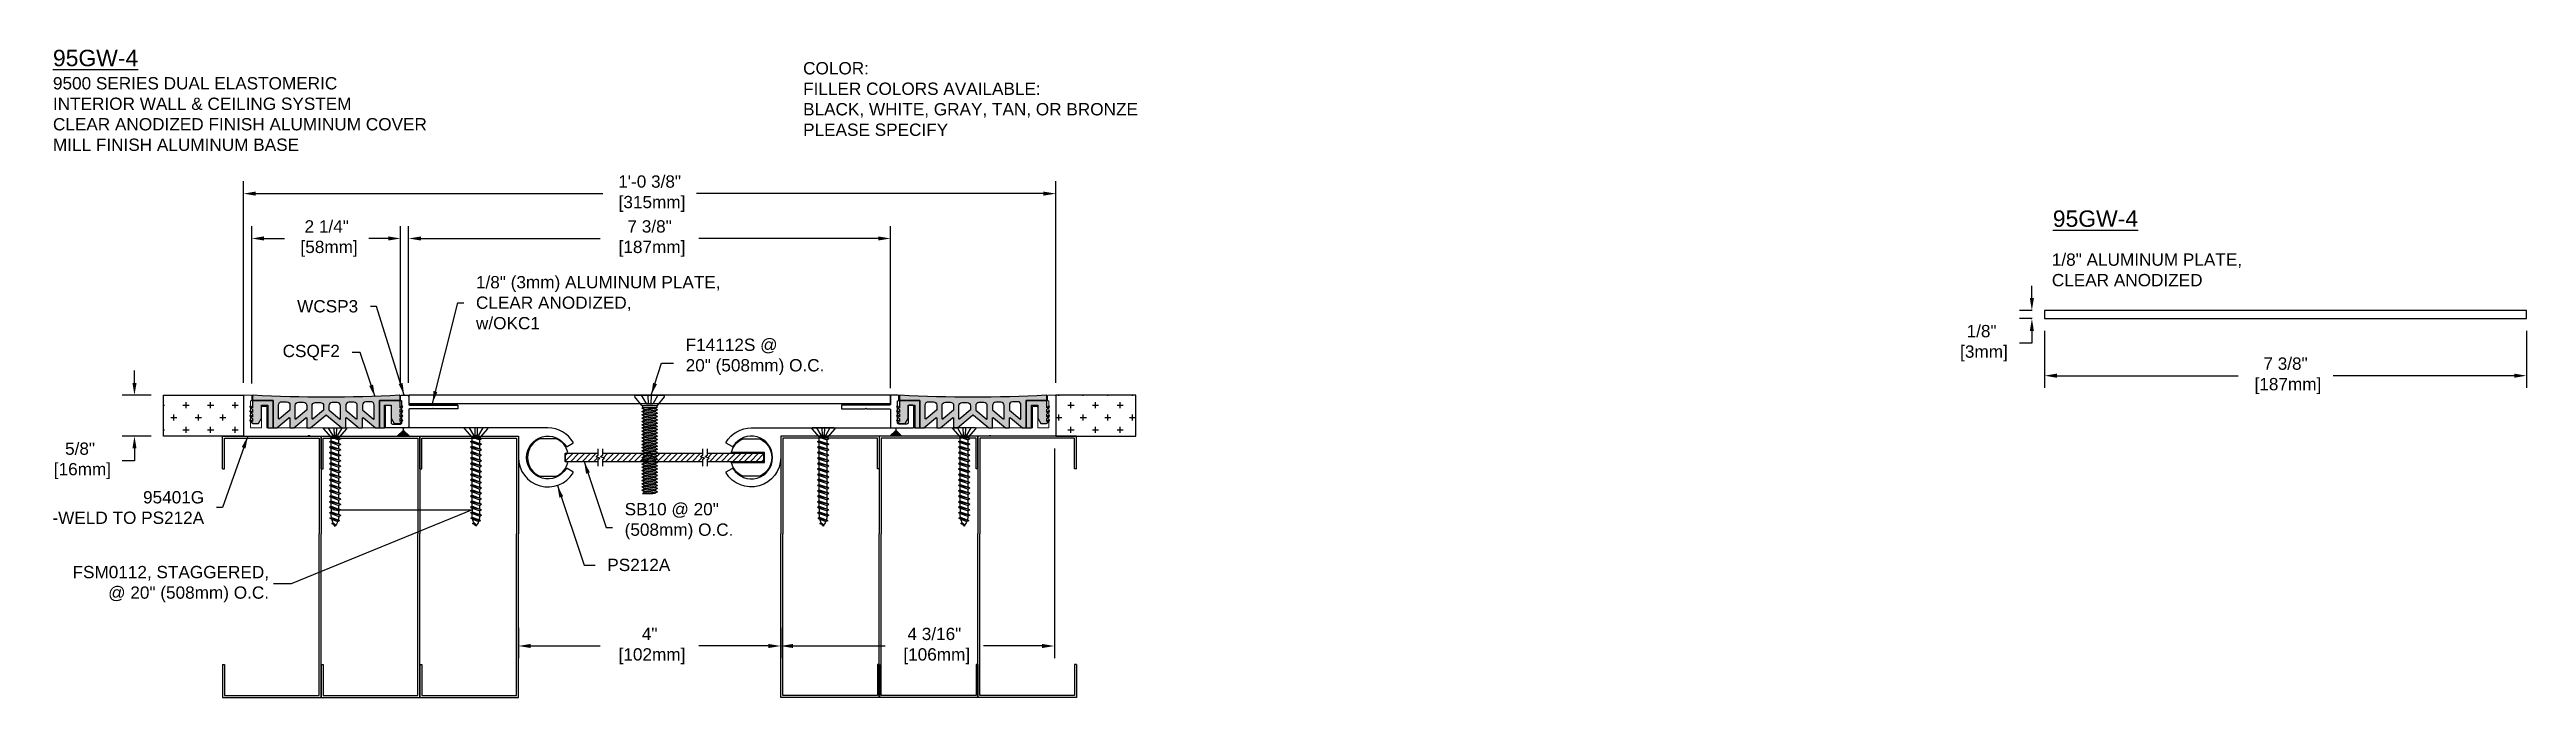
# Model space of a CAD drawing. Header units: inches. Extents: x -0.2 to 37.6, y -2.6 to 7.3.
import ezdxf
from ezdxf import colors
from ezdxf.entities.mleader import LeaderData, LeaderLine
from ezdxf.math import Vec2, Vec3

# ---------------------------------------------------------------- set-up
doc = ezdxf.new("R2010")
doc.units = ezdxf.units.IN
doc.header["$MEASUREMENT"] = 0
for name, color, linetype in [('anchors', 4, 'Continuous'), ('conditions', 1, 'Continuous'), ('dimensions', 3, 'Continuous'), ('FILLER', 2, 'Continuous'), ('Fillers', 2, 'Continuous'), ('METALS', 7, 'Continuous'), ('text', 2, 'Continuous')]:
    doc.layers.add(name, color=color, linetype=linetype)
doc.styles.add('ARIAL', font='arial.ttf')
doc.dimstyles.new('Arial', dxfattribs={"dimtxt": 0.1875, "dimasz": 0.1875, "dimexe": 0.1875, "dimexo": 0.1875, "dimgap": 0.1875, "dimtad": 0, "dimtih": 1, "dimtoh": 1, "dimdec": 4, "dimzin": 0, "dimdsep": 46, "dimlunit": 4, "dimtxsty": 'ARIAL', "dimcen": 0.09, "dimadec": 0, "dimazin": 0, "dimtfac": 1, "dimtdec": 4, "dimtofl": 0, "dimtmove": 0, "dimatfit": 3, "dimfxl": 0, "dimfrac": 2, "dimtolj": 1, "dimtzin": 0, "dimarcsym": 0})

# ---------------------------------------------------------------- blocks, each defined once
blk = doc.blocks.new('*D3')
at = {"layer": 'DEFPOINTS', "color": 0}
for p in [(12.669, 4.418), (5.318, 2.028), (12.669, 1.948)]:
    blk.add_point(p, dxfattribs=at)
at = {"layer": 'dimensions', "color": 0, "lineweight": -2}
for p, q in [((5.318, 2.215), (5.318, 4.606)), ((12.669, 2.135), (12.669, 4.606)), ((5.506, 4.418), (8.241, 4.418)), ((12.482, 4.418), (9.746, 4.418))]:
    blk.add_line(p, q, dxfattribs=at)
at = {"layer": 'dimensions', "color": 0}
for points in [[(5.506, 4.449), (5.506, 4.387), (5.318, 4.418)], [(12.482, 4.449), (12.482, 4.387), (12.669, 4.418)]]:
    blk.add_solid(points, dxfattribs=at)
at = {"layer": 'dimensions', "color": 0, "insert": (8.994, 4.418), "char_height": 0.1875, "attachment_point": 5, "style": 'ARIAL'}
blk.add_mtext('\\A1;7 3/8"\\P [187mm]', dxfattribs=at)
blk = doc.blocks.new('*D4')
at = {"layer": 'DEFPOINTS', "color": 0}
for p in [(15.189, 5.102), (2.799, 2.028), (15.189, 2.028)]:
    blk.add_point(p, dxfattribs=at)
at = {"layer": 'dimensions', "color": 0, "lineweight": -2}
for p, q in [((2.799, 2.215), (2.799, 5.29)), ((2.986, 5.102), (8.278, 5.102)), ((15.002, 5.102), (9.71, 5.102)), ((15.189, 2.215), (15.189, 5.29))]:
    blk.add_line(p, q, dxfattribs=at)
at = {"layer": 'dimensions', "color": 0}
for points in [[(2.986, 5.134), (2.986, 5.071), (2.799, 5.102)], [(15.002, 5.134), (15.002, 5.071), (15.189, 5.102)]]:
    blk.add_solid(points, dxfattribs=at)
at = {"layer": 'dimensions', "color": 0, "insert": (8.994, 5.102), "char_height": 0.1875, "attachment_point": 5, "style": 'ARIAL'}
blk.add_mtext('\\A1;1\'-0 3/8"\\P [315mm]', dxfattribs=at)
blk = doc.blocks.new('F14112S')
for p, q in [((-0.214, 0), (0.214, 0)), ((-0.128, 0), (-0.047, -0.137)), ((-0.025, 0), (-0.02, -0.137)), ((0.025, 0), (0.02, -0.137)), ((0.128, 0), (0.048, -0.137)), ((-0.119, -0.155), (-0.226, -0.024)), ((-0.119, -0.155), (0.119, -0.155)), ((-0.119, -0.2), (-0.108, -0.195)), ((-0.119, -0.2), (-0.068, -0.195)), ((-0.119, -0.2), (-0.085, -0.22)), ((-0.119, -0.25), (0.119, -0.225)), ((-0.119, -0.25), (-0.085, -0.23)), ((-0.119, -0.25), (-0.085, -0.27)), ((-0.119, -0.3), (0.119, -0.275)), ((-0.119, -0.3), (-0.085, -0.28)), ((-0.119, -0.3), (-0.085, -0.32)), ((-0.119, -0.35), (0.119, -0.325)), ((-0.119, -0.35), (-0.085, -0.33)), ((-0.119, -0.35), (-0.085, -0.37)), ((-0.119, -0.4), (0.119, -0.375)), ((-0.108, -0.155), (-0.108, -0.195)), ((0.108, -0.195), (-0.108, -0.195)), ((-0.085, -0.22), (0.085, -0.195)), ((-0.085, -0.23), (0.085, -0.205)), ((-0.085, -0.22), (-0.085, -0.23)), ((-0.085, -0.27), (0.085, -0.245)), ((-0.085, -0.28), (0.085, -0.255)), ((-0.085, -0.27), (-0.085, -0.28)), ((-0.085, -0.32), (0.085, -0.295)), ((-0.085, -0.33), (0.085, -0.305)), ((-0.085, -0.32), (-0.085, -0.33)), ((-0.085, -0.37), (0.085, -0.345)), ((-0.085, -0.38), (0.085, -0.355)), ((-0.085, -0.37), (-0.085, -0.38)), ((0.048, -0.137), (-0.047, -0.137)), ((0.108, -0.195), (0.085, -0.205)), ((0.119, -0.225), (0.085, -0.205)), ((0.119, -0.225), (0.085, -0.245)), ((0.085, -0.245), (0.085, -0.255)), ((0.119, -0.275), (0.085, -0.255)), ((0.119, -0.275), (0.085, -0.295)), ((0.085, -0.295), (0.085, -0.305)), ((0.119, -0.325), (0.085, -0.305)), ((0.119, -0.325), (0.085, -0.345)), ((0.085, -0.345), (0.085, -0.355)), ((0.119, -0.375), (0.085, -0.355)), ((0.119, -0.375), (0.085, -0.395)), ((0.108, -0.155), (0.108, -0.195)), ((0.119, -0.155), (0.226, -0.024)), ((-0.119, -0.4), (-0.085, -0.38)), ((-0.119, -0.4), (-0.085, -0.42)), ((-0.119, -0.45), (0.119, -0.425)), ((-0.119, -0.45), (-0.085, -0.43)), ((-0.119, -0.45), (-0.085, -0.47)), ((-0.119, -0.5), (0.119, -0.475)), ((-0.119, -0.5), (-0.085, -0.48)), ((-0.119, -0.5), (-0.085, -0.52)), ((-0.119, -0.55), (0.119, -0.525)), ((-0.119, -0.55), (-0.085, -0.53)), ((-0.119, -0.55), (-0.085, -0.57)), ((-0.119, -0.6), (0.119, -0.575)), ((-0.119, -0.6), (-0.085, -0.58)), ((-0.119, -0.6), (-0.085, -0.62)), ((-0.119, -0.65), (0.119, -0.625)), ((-0.119, -0.65), (-0.085, -0.63)), ((-0.119, -0.65), (-0.085, -0.67)), ((-0.119, -0.7), (0.119, -0.675)), ((-0.119, -0.7), (-0.085, -0.68)), ((-0.119, -0.7), (-0.085, -0.72)), ((-0.119, -0.75), (0.119, -0.725)), ((-0.119, -0.75), (-0.085, -0.73)), ((-0.119, -0.75), (-0.085, -0.77)), ((-0.085, -0.42), (0.085, -0.395)), ((-0.085, -0.43), (0.085, -0.405)), ((-0.085, -0.42), (-0.085, -0.43)), ((-0.085, -0.47), (0.085, -0.445)), ((-0.085, -0.48), (0.085, -0.455)), ((-0.085, -0.47), (-0.085, -0.48)), ((-0.085, -0.52), (0.085, -0.495)), ((-0.085, -0.53), (0.085, -0.505)), ((-0.085, -0.52), (-0.085, -0.53)), ((-0.085, -0.57), (0.085, -0.545)), ((-0.085, -0.58), (0.085, -0.555)), ((-0.085, -0.57), (-0.085, -0.58)), ((-0.085, -0.62), (0.085, -0.595)), ((-0.085, -0.63), (0.085, -0.605)), ((-0.085, -0.62), (-0.085, -0.63)), ((-0.085, -0.67), (0.085, -0.645)), ((-0.085, -0.68), (0.085, -0.655)), ((-0.085, -0.67), (-0.085, -0.68)), ((-0.085, -0.72), (0.085, -0.695)), ((-0.085, -0.73), (0.085, -0.705)), ((-0.085, -0.72), (-0.085, -0.73)), ((-0.085, -0.77), (0.085, -0.745)), ((-0.085, -0.78), (0.085, -0.755)), ((0.085, -0.395), (0.085, -0.405)), ((0.119, -0.425), (0.085, -0.405)), ((0.119, -0.425), (0.085, -0.445)), ((0.085, -0.445), (0.085, -0.455)), ((0.119, -0.475), (0.085, -0.455)), ((0.119, -0.475), (0.085, -0.495)), ((0.085, -0.495), (0.085, -0.505)), ((0.119, -0.525), (0.085, -0.505)), ((0.119, -0.525), (0.085, -0.545)), ((0.085, -0.545), (0.085, -0.555)), ((0.119, -0.575), (0.085, -0.555)), ((0.119, -0.575), (0.085, -0.595)), ((0.085, -0.595), (0.085, -0.605)), ((0.119, -0.625), (0.085, -0.605)), ((0.119, -0.625), (0.085, -0.645)), ((0.085, -0.645), (0.085, -0.655)), ((0.119, -0.675), (0.085, -0.655)), ((0.119, -0.675), (0.085, -0.695)), ((0.085, -0.695), (0.085, -0.705)), ((0.119, -0.725), (0.085, -0.705)), ((0.119, -0.725), (0.085, -0.745)), ((0.085, -0.745), (0.085, -0.755)), ((0.119, -0.775), (0.085, -0.755)), ((-0.119, -0.8), (0.119, -0.775)), ((-0.119, -0.8), (-0.085, -0.78)), ((-0.119, -0.8), (-0.085, -0.82)), ((-0.119, -0.85), (0.119, -0.825)), ((-0.119, -0.85), (-0.085, -0.83)), ((-0.119, -0.85), (-0.085, -0.87)), ((-0.119, -0.9), (0.119, -0.875)), ((-0.119, -0.9), (-0.085, -0.88)), ((-0.119, -0.9), (-0.085, -0.92)), ((-0.119, -0.95), (0.119, -0.925)), ((-0.119, -0.95), (-0.085, -0.93)), ((-0.119, -0.95), (-0.085, -0.97)), ((-0.119, -1), (0.119, -0.975)), ((-0.119, -1), (-0.085, -0.98)), ((-0.119, -1), (-0.085, -1.02)), ((-0.119, -1.05), (0.119, -1.025)), ((-0.119, -1.05), (-0.085, -1.03)), ((-0.119, -1.05), (-0.085, -1.07)), ((-0.119, -1.1), (0.119, -1.075)), ((-0.119, -1.1), (-0.085, -1.08)), ((-0.119, -1.1), (-0.085, -1.12)), ((-0.119, -1.15), (0.119, -1.125)), ((-0.119, -1.15), (-0.085, -1.13)), ((-0.085, -0.77), (-0.085, -0.78)), ((-0.085, -0.82), (0.085, -0.795)), ((-0.085, -0.83), (0.085, -0.805)), ((-0.085, -0.82), (-0.085, -0.83)), ((-0.085, -0.87), (0.085, -0.845)), ((-0.085, -0.88), (0.085, -0.855)), ((-0.085, -0.87), (-0.085, -0.88)), ((-0.085, -0.92), (0.085, -0.895)), ((-0.085, -0.93), (0.085, -0.905)), ((-0.085, -0.92), (-0.085, -0.93)), ((-0.085, -0.97), (0.085, -0.945)), ((-0.085, -0.98), (0.085, -0.955)), ((-0.085, -0.97), (-0.085, -0.98)), ((-0.085, -1.02), (0.085, -0.995)), ((-0.085, -1.03), (0.085, -1.005)), ((-0.085, -1.02), (-0.085, -1.03)), ((-0.085, -1.07), (0.085, -1.045)), ((-0.085, -1.08), (0.085, -1.055)), ((-0.085, -1.07), (-0.085, -1.08)), ((-0.085, -1.12), (0.085, -1.095)), ((-0.085, -1.13), (0.085, -1.105)), ((-0.085, -1.12), (-0.085, -1.13)), ((0.119, -0.775), (0.085, -0.795)), ((0.085, -0.795), (0.085, -0.805)), ((0.119, -0.825), (0.085, -0.805)), ((0.119, -0.825), (0.085, -0.845)), ((0.085, -0.845), (0.085, -0.855)), ((0.119, -0.875), (0.085, -0.855)), ((0.119, -0.875), (0.085, -0.895)), ((0.085, -0.895), (0.085, -0.905)), ((0.119, -0.925), (0.085, -0.905)), ((0.119, -0.925), (0.085, -0.945)), ((0.085, -0.945), (0.085, -0.955)), ((0.119, -0.975), (0.085, -0.955)), ((0.119, -0.975), (0.085, -0.995)), ((0.085, -0.995), (0.085, -1.005)), ((0.119, -1.025), (0.085, -1.005)), ((0.119, -1.025), (0.085, -1.045)), ((0.085, -1.045), (0.085, -1.055)), ((0.119, -1.075), (0.085, -1.055)), ((0.119, -1.075), (0.085, -1.095)), ((0.085, -1.095), (0.085, -1.105)), ((0.119, -1.125), (0.085, -1.105)), ((0.119, -1.125), (0.085, -1.145)), ((-0.119, -1.15), (-0.085, -1.17)), ((-0.119, -1.2), (0.119, -1.175)), ((-0.119, -1.2), (-0.085, -1.18)), ((-0.119, -1.2), (-0.085, -1.22)), ((-0.119, -1.25), (0.119, -1.225)), ((-0.119, -1.25), (-0.085, -1.23)), ((-0.119, -1.25), (-0.085, -1.27)), ((-0.119, -1.3), (0.119, -1.275)), ((-0.119, -1.3), (-0.085, -1.28)), ((-0.119, -1.3), (-0.085, -1.32)), ((-0.119, -1.35), (0.119, -1.325)), ((-0.119, -1.35), (-0.085, -1.33)), ((-0.119, -1.35), (-0.085, -1.37)), ((-0.119, -1.4), (0.119, -1.375)), ((-0.119, -1.4), (-0.085, -1.38)), ((-0.119, -1.4), (-0.085, -1.42)), ((-0.119, -1.45), (0.119, -1.425)), ((-0.119, -1.45), (-0.085, -1.43)), ((-0.119, -1.45), (-0.085, -1.47)), ((-0.11, -1.5), (0.119, -1.475)), ((-0.11, -1.5), (-0.085, -1.48)), ((-0.11, -1.5), (0.048, -1.5)), ((-0.085, -1.17), (0.085, -1.145)), ((-0.085, -1.18), (0.085, -1.155)), ((-0.085, -1.17), (-0.085, -1.18)), ((-0.085, -1.22), (0.085, -1.195)), ((-0.085, -1.23), (0.085, -1.205)), ((-0.085, -1.22), (-0.085, -1.23)), ((-0.085, -1.27), (0.085, -1.245)), ((-0.085, -1.28), (0.085, -1.255)), ((-0.085, -1.27), (-0.085, -1.28)), ((-0.085, -1.32), (0.085, -1.295)), ((-0.085, -1.33), (0.085, -1.305)), ((-0.085, -1.32), (-0.085, -1.33)), ((-0.085, -1.37), (0.085, -1.345)), ((-0.085, -1.38), (0.085, -1.355)), ((-0.085, -1.37), (-0.085, -1.38)), ((-0.085, -1.42), (0.085, -1.395)), ((-0.085, -1.43), (0.085, -1.405)), ((-0.085, -1.42), (-0.085, -1.43)), ((-0.085, -1.47), (0.085, -1.445)), ((-0.085, -1.48), (0.085, -1.455)), ((-0.085, -1.47), (-0.085, -1.48)), ((0.048, -1.5), (0.085, -1.495)), ((0.085, -1.145), (0.085, -1.155)), ((0.119, -1.175), (0.085, -1.155)), ((0.119, -1.175), (0.085, -1.195)), ((0.085, -1.195), (0.085, -1.205)), ((0.119, -1.225), (0.085, -1.205)), ((0.119, -1.225), (0.085, -1.245)), ((0.085, -1.245), (0.085, -1.255)), ((0.119, -1.275), (0.085, -1.255)), ((0.119, -1.275), (0.085, -1.295)), ((0.085, -1.295), (0.085, -1.305)), ((0.119, -1.325), (0.085, -1.305)), ((0.119, -1.325), (0.085, -1.345)), ((0.085, -1.345), (0.085, -1.355)), ((0.119, -1.375), (0.085, -1.355)), ((0.119, -1.375), (0.085, -1.395)), ((0.085, -1.395), (0.085, -1.405)), ((0.119, -1.425), (0.085, -1.405)), ((0.119, -1.425), (0.085, -1.445)), ((0.085, -1.445), (0.085, -1.455)), ((0.119, -1.475), (0.085, -1.455)), ((0.119, -1.475), (0.085, -1.495))]:
    blk.add_line(p, q)
for centre, start, end in [((-0.214, -0.015), 90, 219.032), ((0.214, -0.015), 320.968, 90)]:
    blk.add_arc(centre, 0.015, start, end)
blk = doc.blocks.new('*D5')
at = {"layer": 'DEFPOINTS', "color": 0}
for p in [(15.169, 1.403), (10.994, -1.331), (10.994, -1.797)]:
    blk.add_point(p, dxfattribs=at)
at = {"layer": 'dimensions', "color": 0, "lineweight": -2}
for p, q in [((15.169, 1.215), (15.169, -1.985)), ((10.994, -1.518), (10.994, -1.985)), ((11.181, -1.797), (12.586, -1.797)), ((14.982, -1.797), (14.09, -1.797))]:
    blk.add_line(p, q, dxfattribs=at)
at = {"layer": 'dimensions', "color": 0}
for points in [[(11.181, -1.766), (11.181, -1.828), (10.994, -1.797)], [(14.982, -1.766), (14.982, -1.828), (15.169, -1.797)]]:
    blk.add_solid(points, dxfattribs=at)
at = {"layer": 'dimensions', "color": 0, "insert": (13.338, -1.797), "char_height": 0.1875, "attachment_point": 5, "style": 'ARIAL'}
blk.add_mtext('\\A1;4 3/16"\\P [106mm]', dxfattribs=at)
blk = doc.blocks.new('*D6')
at = {"layer": 'DEFPOINTS', "color": 0}
for p in [(6.994, -1.331), (10.994, -1.331), (10.994, -1.797)]:
    blk.add_point(p, dxfattribs=at)
at = {"layer": 'dimensions', "color": 0, "lineweight": -2}
for p, q in [((6.994, -1.518), (6.994, -1.985)), ((7.181, -1.797), (8.241, -1.797)), ((10.806, -1.797), (9.746, -1.797)), ((10.994, -1.518), (10.994, -1.985))]:
    blk.add_line(p, q, dxfattribs=at)
at = {"layer": 'dimensions', "color": 0}
for points in [[(7.181, -1.766), (7.181, -1.828), (6.994, -1.797)], [(10.806, -1.766), (10.806, -1.828), (10.994, -1.797)]]:
    blk.add_solid(points, dxfattribs=at)
at = {"layer": 'dimensions', "color": 0, "insert": (8.994, -1.797), "char_height": 0.1875, "attachment_point": 5, "style": 'ARIAL'}
blk.add_mtext('\\A1;4"\\P [102mm]', dxfattribs=at)
blk = doc.blocks.new('4mstd1')
for p, q in [((-1.505, 3.985), (0, 3.985)), ((-1.505, 3.485), (-1.505, 3.985)), ((-1.475, 3.955), (-0.03, 3.955)), ((-1.475, 3.485), (-1.475, 3.955)), ((-0.03, 3.955), (-0.03, 2.495)), ((0, 3.985), (0, 2.495)), ((-1.505, 3.485), (-1.475, 3.485)), ((-0.03, 1.49), (-0.03, 2.495)), ((0, 1.49), (0, 2.495)), ((-0.03, 0.03), (-0.03, 1.49)), ((0, 0), (0, 1.49)), ((-1.505, 0.5), (-1.505, 0)), ((-1.505, 0.5), (-1.475, 0.5)), ((-1.475, 0.5), (-1.475, 0.03)), ((-1.505, 0), (0, 0)), ((-1.475, 0.03), (-0.03, 0.03))]:
    blk.add_line(p, q)
blk = doc.blocks.new('*D7')
at = {"layer": 'DEFPOINTS', "color": 0}
for p in [(5.193, 4.418), (2.924, 2.018), (5.193, 1.985)]:
    blk.add_point(p, dxfattribs=at)
at = {"layer": 'dimensions', "color": 0, "lineweight": -2}
for p, q in [((2.924, 2.205), (2.924, 4.606)), ((5.193, 2.173), (5.193, 4.606)), ((3.111, 4.418), (3.425, 4.418)), ((5.006, 4.418), (4.711, 4.418))]:
    blk.add_line(p, q, dxfattribs=at)
at = {"layer": 'dimensions', "color": 0}
for points in [[(3.111, 4.45), (3.111, 4.387), (2.924, 4.418)], [(5.006, 4.45), (5.006, 4.387), (5.193, 4.418)]]:
    blk.add_solid(points, dxfattribs=at)
at = {"layer": 'dimensions', "color": 0, "insert": (4.068, 4.418), "char_height": 0.1875, "attachment_point": 5, "style": 'ARIAL'}
blk.add_mtext('\\A1;2 1/4"\\P [58mm]', dxfattribs=at)
blk = doc.blocks.new('*D8')
at = {"layer": 'DEFPOINTS', "color": 0}
for p in [(1.578, 2.028), (1.135, 1.403), (1.578, 1.403)]:
    blk.add_point(p, dxfattribs=at)
at = {"layer": 'dimensions', "color": 0, "lineweight": -2}
for p, q in [((1.135, 2.215), (1.135, 2.403)), ((1.39, 2.028), (0.948, 2.028)), ((1.39, 1.403), (0.948, 1.403)), ((1.135, 1.215), (1.135, 1.028)), ((1.135, 1.028), (0.948, 1.028))]:
    blk.add_line(p, q, dxfattribs=at)
at = {"layer": 'dimensions', "color": 0}
for points in [[(1.104, 2.215), (1.167, 2.215), (1.135, 2.028)], [(1.104, 1.215), (1.167, 1.215), (1.135, 1.403)]]:
    blk.add_solid(points, dxfattribs=at)
at = {"layer": 'dimensions', "color": 0, "insert": (0.305, 1.028), "char_height": 0.1875, "attachment_point": 5, "style": 'ARIAL'}
blk.add_mtext('\\A1;5/8"\\P [16mm]', dxfattribs=at)
blk = doc.blocks.new('*D9')
at = {"layer": 'DEFPOINTS', "color": 0}
for p in [(30.081, 3.196), (30.275, 3.321), (30.275, 3.196)]:
    blk.add_point(p, dxfattribs=at)
at = {"layer": 'dimensions', "color": 0, "lineweight": -2}
for p, q in [((30.081, 3.508), (30.081, 3.696)), ((30.088, 3.321), (29.894, 3.321)), ((30.088, 3.196), (29.894, 3.196)), ((30.081, 2.821), (29.894, 2.821)), ((30.081, 3.008), (30.081, 2.821))]:
    blk.add_line(p, q, dxfattribs=at)
at = {"layer": 'dimensions', "color": 0}
for points in [[(30.05, 3.508), (30.112, 3.508), (30.081, 3.321)], [(30.05, 3.008), (30.112, 3.008), (30.081, 3.196)]]:
    blk.add_solid(points, dxfattribs=at)
at = {"layer": 'dimensions', "color": 0, "insert": (29.314, 2.821), "char_height": 0.1875, "attachment_point": 5, "style": 'ARIAL'}
blk.add_mtext('\\A1;1/8"\\P [3mm]', dxfattribs=at)
blk = doc.blocks.new('*D10')
at = {"layer": 'DEFPOINTS', "color": 0}
for p in [(30.275, 3.196), (37.626, 3.196), (37.626, 2.325)]:
    blk.add_point(p, dxfattribs=at)
at = {"layer": 'dimensions', "color": 0, "lineweight": -2}
for p, q in [((30.275, 3.008), (30.275, 2.138)), ((37.626, 3.008), (37.626, 2.138)), ((30.463, 2.325), (33.226, 2.325)), ((37.439, 2.325), (34.676, 2.325))]:
    blk.add_line(p, q, dxfattribs=at)
at = {"layer": 'dimensions', "color": 0}
for points in [[(30.463, 2.357), (30.463, 2.294), (30.275, 2.325)], [(37.439, 2.357), (37.439, 2.294), (37.626, 2.325)]]:
    blk.add_solid(points, dxfattribs=at)
at = {"layer": 'dimensions', "color": 0, "insert": (33.951, 2.325), "char_height": 0.1875, "attachment_point": 5, "style": 'ARIAL'}
blk.add_mtext('\\A1;7 3/8"\\P [187mm]', dxfattribs=at)
blk = doc.blocks.new('FSM0112')
for p, q in [((-0.169, 0), (0.169, 0)), ((-0.103, 0), (-0.038, -0.111)), ((-0.02, 0), (-0.016, -0.111)), ((0.02, 0), (0.016, -0.111)), ((0.103, 0), (0.038, -0.111)), ((-0.175, -0.014), (-0.063, -0.139)), ((-0.086, -0.167), (0.027, -0.139)), ((-0.086, -0.167), (-0.06, -0.152)), ((-0.086, -0.167), (-0.06, -0.181)), ((-0.086, -0.25), (0.086, -0.208)), ((-0.086, -0.25), (-0.06, -0.236)), ((-0.086, -0.25), (-0.06, -0.264)), ((-0.086, -0.333), (0.086, -0.292)), ((-0.086, -0.333), (-0.06, -0.319)), ((-0.086, -0.333), (-0.06, -0.348)), ((-0.086, -0.417), (0.086, -0.375)), ((0.063, -0.139), (-0.063, -0.139)), ((-0.06, -0.152), (-0.06, -0.139)), ((-0.023, -0.139), (-0.06, -0.152)), ((0.06, -0.139), (-0.06, -0.181)), ((-0.06, -0.236), (-0.06, -0.181)), ((0.06, -0.194), (-0.06, -0.236)), ((0.06, -0.223), (-0.06, -0.264)), ((-0.06, -0.319), (-0.06, -0.264)), ((0.06, -0.277), (-0.06, -0.319)), ((0.06, -0.306), (-0.06, -0.348)), ((-0.06, -0.402), (-0.06, -0.348)), ((0.06, -0.361), (-0.06, -0.402)), ((0.038, -0.111), (-0.038, -0.111)), ((0.06, -0.194), (0.06, -0.139)), ((0.086, -0.208), (0.06, -0.194)), ((0.086, -0.208), (0.06, -0.223)), ((0.06, -0.277), (0.06, -0.223)), ((0.086, -0.292), (0.06, -0.277)), ((0.086, -0.292), (0.06, -0.306)), ((0.06, -0.361), (0.06, -0.306)), ((0.086, -0.375), (0.06, -0.361)), ((0.086, -0.375), (0.06, -0.389)), ((0.175, -0.014), (0.063, -0.139)), ((-0.086, -0.417), (-0.06, -0.402)), ((-0.086, -0.417), (-0.06, -0.431)), ((-0.086, -0.5), (0.086, -0.458)), ((-0.086, -0.5), (-0.06, -0.486)), ((-0.086, -0.5), (-0.06, -0.514)), ((-0.086, -0.583), (0.086, -0.542)), ((-0.086, -0.583), (-0.06, -0.569)), ((-0.086, -0.583), (-0.06, -0.598)), ((-0.086, -0.667), (0.086, -0.625)), ((-0.086, -0.667), (-0.06, -0.652)), ((-0.086, -0.667), (-0.06, -0.681)), ((-0.086, -0.75), (0.086, -0.708)), ((-0.086, -0.75), (-0.06, -0.736)), ((-0.086, -0.75), (-0.06, -0.764)), ((0.06, -0.389), (-0.06, -0.431)), ((-0.06, -0.486), (-0.06, -0.431)), ((0.06, -0.444), (-0.06, -0.486)), ((0.06, -0.473), (-0.06, -0.514)), ((-0.06, -0.569), (-0.06, -0.514)), ((0.06, -0.527), (-0.06, -0.569)), ((0.06, -0.556), (-0.06, -0.598)), ((-0.06, -0.652), (-0.06, -0.598)), ((0.06, -0.611), (-0.06, -0.652)), ((0.06, -0.639), (-0.06, -0.681)), ((-0.06, -0.736), (-0.06, -0.681)), ((0.06, -0.694), (-0.06, -0.736)), ((0.06, -0.723), (-0.06, -0.764)), ((0.06, -0.444), (0.06, -0.389)), ((0.086, -0.458), (0.06, -0.444)), ((0.086, -0.458), (0.06, -0.473)), ((0.06, -0.527), (0.06, -0.473)), ((0.086, -0.542), (0.06, -0.527)), ((0.086, -0.542), (0.06, -0.556)), ((0.06, -0.611), (0.06, -0.556)), ((0.086, -0.625), (0.06, -0.611)), ((0.086, -0.625), (0.06, -0.639)), ((0.06, -0.694), (0.06, -0.639)), ((0.086, -0.708), (0.06, -0.694)), ((0.086, -0.708), (0.06, -0.723)), ((0.06, -0.777), (0.06, -0.723)), ((-0.086, -0.833), (0.086, -0.792)), ((-0.086, -0.833), (-0.06, -0.819)), ((-0.086, -0.833), (-0.06, -0.848)), ((-0.086, -0.917), (0.086, -0.875)), ((-0.086, -0.917), (-0.06, -0.902)), ((-0.086, -0.917), (-0.06, -0.931)), ((-0.086, -1), (0.086, -0.958)), ((-0.086, -1), (-0.06, -0.986)), ((-0.086, -1), (-0.06, -1.014)), ((-0.086, -1.083), (0.086, -1.042)), ((-0.086, -1.083), (-0.06, -1.069)), ((-0.086, -1.083), (-0.06, -1.098)), ((-0.086, -1.167), (0.086, -1.125)), ((-0.06, -0.819), (-0.06, -0.764)), ((0.06, -0.777), (-0.06, -0.819)), ((0.06, -0.806), (-0.06, -0.848)), ((-0.06, -0.902), (-0.06, -0.848)), ((0.06, -0.861), (-0.06, -0.902)), ((0.06, -0.889), (-0.06, -0.931)), ((-0.06, -0.986), (-0.06, -0.931)), ((0.06, -0.944), (-0.06, -0.986)), ((0.06, -0.973), (-0.06, -1.014)), ((-0.06, -1.069), (-0.06, -1.014)), ((0.06, -1.027), (-0.06, -1.069)), ((0.06, -1.056), (-0.06, -1.098)), ((-0.06, -1.152), (-0.06, -1.098)), ((0.06, -1.111), (-0.06, -1.152)), ((0.086, -0.792), (0.06, -0.777)), ((0.086, -0.792), (0.06, -0.806)), ((0.06, -0.861), (0.06, -0.806)), ((0.086, -0.875), (0.06, -0.861)), ((0.086, -0.875), (0.06, -0.889)), ((0.06, -0.944), (0.06, -0.889)), ((0.086, -0.958), (0.06, -0.944)), ((0.086, -0.958), (0.06, -0.973)), ((0.06, -1.027), (0.06, -0.973)), ((0.086, -1.042), (0.06, -1.027)), ((0.086, -1.042), (0.06, -1.056)), ((0.06, -1.111), (0.06, -1.056)), ((0.086, -1.125), (0.06, -1.111)), ((0.086, -1.125), (0.06, -1.139)), ((-0.086, -1.167), (-0.06, -1.152)), ((-0.086, -1.167), (-0.06, -1.181)), ((-0.086, -1.25), (0.086, -1.208)), ((-0.086, -1.25), (-0.06, -1.236)), ((-0.086, -1.25), (-0.06, -1.264)), ((-0.086, -1.333), (0.086, -1.292)), ((-0.086, -1.333), (-0.06, -1.319)), ((-0.086, -1.333), (-0.058, -1.347)), ((-0.069, -1.417), (0.079, -1.375)), ((-0.069, -1.417), (-0.047, -1.402)), ((-0.069, -1.417), (-0.039, -1.426)), ((0.06, -1.139), (-0.06, -1.181)), ((-0.06, -1.236), (-0.06, -1.181)), ((0.06, -1.194), (-0.06, -1.236)), ((0.06, -1.223), (-0.06, -1.264)), ((-0.06, -1.31), (-0.06, -1.264)), ((0.06, -1.277), (-0.06, -1.319)), ((0.06, -1.306), (-0.058, -1.347)), ((0.056, -1.362), (-0.047, -1.402)), ((0.05, -1.392), (-0.039, -1.426)), ((0.03, -1.447), (-0.004, -1.472)), ((-0.004, -1.472), (0.051, -1.458)), ((0.017, -1.473), (-0.004, -1.472)), ((0.051, -1.458), (0.017, -1.473)), ((0.051, -1.458), (0.03, -1.447)), ((0.079, -1.375), (0.05, -1.392)), ((0.079, -1.375), (0.056, -1.362)), ((0.06, -1.194), (0.06, -1.139)), ((0.086, -1.208), (0.06, -1.194)), ((0.086, -1.208), (0.06, -1.223)), ((0.06, -1.223), (0.06, -1.277)), ((0.086, -1.292), (0.06, -1.277)), ((0.086, -1.292), (0.06, -1.306)), ((0.06, -1.306), (0.06, -1.31))]:
    blk.add_line(p, q)
for centre, radius, start, end in [((-0.169, -0.008), 0.00805, 90, 224.3206), ((0.169, -0.008), 0.00805, 315.6794, 90), ((0.27, -1.31), 0.33, 180, 181.4809), ((0.27, -1.31), 0.33, 186.3809, 196.1333), ((0.27, -1.31), 0.33, 200.6129, 215.118), ((-0.27, -1.31), 0.33, 324.882, 330.5326), ((-0.27, -1.31), 0.33, 335.5566, 345.5871), ((-0.27, -1.31), 0.33, 350.9871, 0)]:
    blk.add_arc(centre, radius, start, end)
blk = doc.blocks.new('WCSP3')
at = {"layer": 'METALS'}
blk.add_lwpolyline([(4.101, 42.23), (4.101, 42.555, 0.414214), (4.091, 42.565, -0.414214), (4.081, 42.575), (4.081, 42.64, -0.414214), (4.091, 42.65), (4.186, 42.65, -0.414214), (4.206, 42.63), (4.206, 42.51, 0.414214), (4.216, 42.5), (4.956, 42.5), (4.956, 42.44), (4.591, 42.44), (4.581, 42.45), (4.571, 42.44), (4.216, 42.44, 0.414214), (4.206, 42.43), (4.206, 42.169, -0.390598), (4.186, 42.15), (3.871, 42.15, -0.414214), (3.851, 42.17), (3.851, 42.48, -0.414214), (3.871, 42.5), (3.917, 42.5, -0.414214), (3.937, 42.48), (3.937, 42.23, 0.414214), (3.957, 42.21), (4.081, 42.21, 0.414214)], format="xyb", close=True, dxfattribs=at)
blk = doc.blocks.new('SPHERE BAR')
h = blk.add_hatch()
h.set_pattern_fill('ANSI31', color=256, scale=0.5, style=0)
h.set_pattern_definition([(45, (0.02175, -2.066755), (-0.0441942, 0.0441942), [])])
h.paths.add_polyline_path([(1.766, 0), (0.899, 0), (0.899, -0.03), (0.87, -0.049), (0.928, -0.071), (0.899, -0.09), (0.899, -0.12), (1.766, -0.12)])
h.paths.add_polyline_path([(0.829, -0.03), (0.829, 0), (-0.696, 0), (-0.696, -0.03), (-0.725, -0.049), (-0.668, -0.071), (-0.696, -0.09), (-0.696, -0.12), (0.829, -0.12), (0.829, -0.09), (0.858, -0.071), (0.8, -0.049)])
h.paths.add_polyline_path([(-0.766, 0), (-1.266, 0), (-1.266, -0.12), (-0.766, -0.12), (-0.766, -0.09), (-0.738, -0.071), (-0.795, -0.049), (-0.766, -0.03)])
for p, q in [((-0.766, 0.07), (-0.766, -0.03)), ((-0.696, 0.07), (-0.696, -0.03)), ((0.829, 0.07), (0.829, -0.03)), ((0.899, 0.07), (0.899, -0.03)), ((-0.766, -0.03), (-0.795, -0.049)), ((-0.738, -0.071), (-0.795, -0.049)), ((-0.766, -0.09), (-0.738, -0.071)), ((-0.766, -0.09), (-0.766, -0.19)), ((-0.696, -0.03), (-0.725, -0.049)), ((-0.668, -0.071), (-0.725, -0.049)), ((-0.696, -0.09), (-0.668, -0.071)), ((-0.696, -0.09), (-0.696, -0.19)), ((0.829, -0.03), (0.8, -0.049)), ((0.858, -0.071), (0.8, -0.049)), ((0.829, -0.09), (0.858, -0.071)), ((0.829, -0.09), (0.829, -0.19)), ((0.899, -0.03), (0.87, -0.049)), ((0.928, -0.071), (0.87, -0.049)), ((0.899, -0.09), (0.928, -0.071)), ((0.899, -0.09), (0.899, -0.19))]:
    blk.add_line(p, q)
for points in [[(-1.225, 0.014, 0.233897), (-1.403, 0.226), (-1.653, 0.226, 0.654654), (-1.653, -0.346), (-1.403, -0.346, 0.233897), (-1.225, -0.134), (-1.266, -0.12), (-1.266, 0)], [(1.776, 0.014), (1.268, 0.014, -0.233897), (1.447, 0.226), (1.697, 0.226, -0.654654), (1.697, -0.346), (1.447, -0.346, -0.233897), (1.268, -0.134), (1.776, -0.134)]]:
    blk.add_lwpolyline(points, format="xyb", close=True)
at = {"layer": 'anchors'}
for points in [[(-0.766, 0), (-1.266, 0), (-1.266, -0.12), (-0.766, -0.12)], [(0.829, 0), (-0.696, 0)], [(0.899, -0.12), (1.766, -0.12), (1.766, 0), (0.899, 0)], [(-0.696, -0.12), (0.829, -0.12)]]:
    blk.add_lwpolyline(points, dxfattribs=at)
blk = doc.blocks.new('PS212A')
at = {"linetype": 'Continuous', "flags": 128}
blk.add_lwpolyline([(0.45, 0.125), (-1.747, 0.125, 0.414214), (-1.757, 0.115), (-1.757, 0.094, 0.198912), (-1.754, 0.087), (-1.67, 0.003, 0.198912), (-1.663, 0), (-0.01, 0, -0.414214), (0, -0.01), (0, -0.325, 0.758338), (0.834, -0.559, 0.420887), (0.831, -0.545), (0.74, -0.492, 0.405496), (0.726, -0.496, -3.520953), (0.726, -0.154, 0.405496), (0.74, -0.158), (0.831, -0.105, 0.420887), (0.834, -0.091, 0.261868)], format="xyb", close=True, dxfattribs=at)
blk = doc.blocks.new('95401G')
at = {"color": 7, "linetype": 'Continuous', "lineweight": 15}
blk.add_lwpolyline([(2.438, 0.115, 0.414214), (2.428, 0.125), (0.365, 0.125, -0.414214), (0.355, 0.135), (0.355, 0.445, 0.414214), (0.345, 0.455), (0.285, 0.455, 0.414214), (0.275, 0.445), (0.275, 0.135, -0.414214), (0.265, 0.125), (0.115, 0.125, -0.414214), (0.105, 0.135), (0.105, 0.53, -0.414214), (0.115, 0.54, 0.414214), (0.125, 0.55), (0.125, 0.615, 0.414214), (0.115, 0.625), (0.01, 0.625, 0.414214), (0, 0.615), (0, 0.01, 0.414214), (0.01, 0), (0.981, 0, 0.198912), (0.988, 0.003), (0.993, 0.008, -0.414214), (1.007, 0.008), (1.012, 0.003, 0.198912), (1.019, 0), (2.344, 0, 0.198912), (2.351, 0.003), (2.435, 0.087, 0.198912), (2.438, 0.094)], format="xyb", close=True, dxfattribs=at)
blk = doc.blocks.new('weldment')
blk.add_hatch(color=253).paths.add_polyline_path([(0.048, 0.042, -0.198912), (0.045, 0.049), (0.045, 0.049, -0.198912), (0.042, 0.042), (-0.034, -0.034, 0.137108), (0.124, -0.034)])
blk.add_arc((0.045, 0.248), 0.293, 254.3779, 285.606)
blk = doc.blocks.new('CSQF2')
h = blk.add_hatch(color=256)
h.paths.add_polyline_path([(4.559, 1.888, 0.430422), (4.548, 1.898, -0.027516), (2.319, 1.898, 0.430422), (2.309, 1.888), (2.309, 1.819), (2.624, 1.819), (2.624, 1.399), (2.676, 1.399, 0.176327), (2.682, 1.401), (2.864, 1.554, -0.63707), (2.88, 1.546), (2.88, 1.409, 0.414214), (2.89, 1.399), (2.932, 1.399, 0.176327), (2.939, 1.401), (3.121, 1.554, -0.63707), (3.137, 1.546), (3.137, 1.409, 0.414214), (3.147, 1.399), (3.189, 1.399, 0.176327), (3.195, 1.401), (3.427, 1.596, -0.36397), (3.44, 1.596), (3.672, 1.401, 0.176327), (3.679, 1.399), (3.721, 1.399, 0.414214), (3.731, 1.409), (3.731, 1.546, -0.63707), (3.747, 1.554), (3.929, 1.401, 0.176327), (3.935, 1.399), (3.977, 1.399, 0.414214), (3.987, 1.409), (3.987, 1.546, -0.63707), (4.004, 1.554), (4.186, 1.401, 0.176327), (4.192, 1.399), (4.244, 1.399), (4.244, 1.819), (4.559, 1.819)])
h.paths.add_polyline_path([(3.267, 1.788, 0.000939), (3.344, 1.788, -0.412919), (3.394, 1.738), (3.394, 1.676, -0.221695), (3.39, 1.669), (3.234, 1.537, -0.63707), (3.217, 1.545), (3.217, 1.738, -0.416611)], flags=16)
h.paths.add_polyline_path([(3.137, 1.74), (3.137, 1.676, -0.221695), (3.134, 1.669), (2.977, 1.537, -0.63707), (2.96, 1.545), (2.96, 1.742, -0.420307), (3.012, 1.792, 0.000939), (3.088, 1.79, -0.409242)], flags=16)
h.paths.add_polyline_path([(3.524, 1.788, 0.000939), (3.6, 1.788, -0.416611), (3.651, 1.738), (3.651, 1.545, -0.63707), (3.634, 1.537), (3.478, 1.669, -0.221695), (3.474, 1.676), (3.474, 1.738, -0.412919)], flags=16)
h.paths.add_polyline_path([(2.88, 1.746), (2.88, 1.676, -0.221695), (2.877, 1.669), (2.72, 1.537, -0.63707), (2.704, 1.545), (2.704, 1.749, -0.424014), (2.756, 1.799, 0.000939), (2.832, 1.796, -0.405574)], flags=16)
h.paths.add_polyline_path([(3.78, 1.79, 0.000939), (3.856, 1.792, -0.420307), (3.907, 1.742), (3.907, 1.545, -0.63707), (3.891, 1.537), (3.734, 1.669, -0.221695), (3.731, 1.676), (3.731, 1.74, -0.409242)], flags=16)
h.paths.add_polyline_path([(4.036, 1.796, 0.000939), (4.112, 1.799, -0.424014), (4.164, 1.749), (4.164, 1.545, -0.63707), (4.147, 1.537), (3.991, 1.669, -0.221695), (3.987, 1.676), (3.987, 1.746, -0.405574)], flags=16)
h.paths.add_polyline_path([(2.624, 1.819), (2.309, 1.819), (2.309, 1.707), (2.285, 1.731, 0.414214), (2.271, 1.731, 0.414214), (2.271, 1.717), (2.309, 1.679), (2.309, 1.637), (2.285, 1.661, 0.414214), (2.271, 1.661, 0.414214), (2.271, 1.647), (2.309, 1.609), (2.309, 1.567), (2.285, 1.591, 0.414214), (2.271, 1.591, 0.414214), (2.271, 1.577), (2.309, 1.539), (2.309, 1.497), (2.285, 1.521, 0.414214), (2.271, 1.521, 0.414214), (2.271, 1.507), (2.306, 1.472, 0.198912), (2.313, 1.469), (2.399, 1.469), (2.444, 1.547), (2.444, 1.749), (2.544, 1.749), (2.544, 1.399), (2.624, 1.399)])
h.paths.add_polyline_path([(4.324, 1.749), (4.424, 1.749), (4.424, 1.547), (4.469, 1.469), (4.555, 1.469, 0.198912), (4.562, 1.472), (4.597, 1.507, 0.414214), (4.597, 1.521, 0.414214), (4.583, 1.521), (4.559, 1.497), (4.559, 1.539), (4.597, 1.577, 0.414214), (4.597, 1.591, 0.414214), (4.583, 1.591), (4.559, 1.567), (4.559, 1.609), (4.597, 1.647, 0.414214), (4.597, 1.661, 0.414214), (4.583, 1.661), (4.559, 1.637), (4.559, 1.679), (4.597, 1.717, 0.414214), (4.597, 1.731, 0.414214), (4.583, 1.731), (4.559, 1.707), (4.559, 1.819), (4.244, 1.819), (4.244, 1.399), (4.324, 1.399)])
for p, q in [((2.309, 1.819), (2.624, 1.819)), ((2.624, 1.819), (2.309, 1.819)), ((2.624, 1.819), (2.624, 1.399)), ((2.624, 1.399), (2.624, 1.819)), ((4.244, 1.819), (4.244, 1.399)), ((4.559, 1.819), (4.244, 1.819)), ((4.244, 1.819), (4.559, 1.819)), ((4.244, 1.399), (4.244, 1.819))]:
    blk.add_line(p, q)
for points in [[(2.89, 1.399), (2.932, 1.399, 0.176327), (2.939, 1.401), (3.121, 1.554, -0.63707), (3.137, 1.546), (3.137, 1.409, 0.414214), (3.147, 1.399), (3.189, 1.399, 0.176327), (3.195, 1.401), (3.427, 1.596, -0.36397), (3.44, 1.596), (3.672, 1.401, 0.176327), (3.679, 1.399), (3.721, 1.399, 0.414214), (3.731, 1.409), (3.731, 1.546, -0.63707), (3.747, 1.554), (3.929, 1.401, 0.176327), (3.935, 1.399), (3.977, 1.399, 0.414214), (3.987, 1.409), (3.987, 1.546, -0.63707), (4.004, 1.554), (4.186, 1.401, 0.176327), (4.192, 1.399), (4.244, 1.399), (4.324, 1.399), (4.324, 1.749), (4.424, 1.749), (4.424, 1.547), (4.469, 1.469), (4.555, 1.469, 0.198912), (4.562, 1.472), (4.597, 1.507, 0.414214), (4.597, 1.521, 0.414214), (4.583, 1.521), (4.559, 1.497), (4.559, 1.539), (4.597, 1.577, 0.414214), (4.597, 1.591, 0.414214), (4.583, 1.591), (4.559, 1.567), (4.559, 1.609), (4.597, 1.647, 0.414214), (4.597, 1.661, 0.414214), (4.583, 1.661), (4.559, 1.637), (4.559, 1.679), (4.597, 1.717, 0.414214), (4.597, 1.731, 0.414214), (4.583, 1.731), (4.559, 1.707), (4.559, 1.819), (4.559, 1.888, 0.430422), (4.548, 1.898, -0.027516), (2.319, 1.898, 0.430422), (2.309, 1.888), (2.309, 1.819), (2.309, 1.707), (2.285, 1.731, 0.414214), (2.271, 1.731, 0.414214), (2.271, 1.717), (2.309, 1.679), (2.309, 1.637), (2.285, 1.661, 0.414214), (2.271, 1.661, 0.414214), (2.271, 1.647), (2.309, 1.609), (2.309, 1.567), (2.285, 1.591, 0.414214), (2.271, 1.591, 0.414214), (2.271, 1.577), (2.309, 1.539), (2.309, 1.497), (2.285, 1.521, 0.414214), (2.271, 1.521, 0.414214), (2.271, 1.507), (2.306, 1.472, 0.198912), (2.313, 1.469), (2.399, 1.469), (2.444, 1.547), (2.444, 1.749), (2.544, 1.749), (2.544, 1.399), (2.624, 1.399), (2.676, 1.399, 0.176327), (2.682, 1.401), (2.864, 1.554, -0.63707), (2.88, 1.546), (2.88, 1.409, 0.414214)], [(2.88, 1.676, -0.221695), (2.877, 1.669), (2.72, 1.537, -0.63707), (2.704, 1.545), (2.704, 1.749, -0.424014), (2.756, 1.799, 0.000939), (2.832, 1.796, -0.405574), (2.88, 1.746)], [(3.137, 1.74), (3.137, 1.676, -0.221695), (3.134, 1.669), (2.977, 1.537, -0.63707), (2.96, 1.545), (2.96, 1.742, -0.420307), (3.012, 1.792, 0.000939), (3.088, 1.79, -0.409242)], [(3.394, 1.738), (3.394, 1.676, -0.221695), (3.39, 1.669), (3.234, 1.537, -0.63707), (3.217, 1.545), (3.217, 1.738, -0.416611), (3.267, 1.788, 0.000939), (3.344, 1.788, -0.412919)], [(3.474, 1.738), (3.474, 1.676, 0.221695), (3.478, 1.669), (3.634, 1.537, 0.63707), (3.651, 1.545), (3.651, 1.738, 0.416611), (3.6, 1.788, -0.000939), (3.524, 1.788, 0.412919)], [(3.78, 1.79, 0.409242), (3.731, 1.74), (3.731, 1.676, 0.221695), (3.734, 1.669), (3.891, 1.537, 0.63707), (3.907, 1.545), (3.907, 1.742, 0.420307), (3.856, 1.792, -0.000939)], [(3.987, 1.746), (3.987, 1.676, 0.221695), (3.991, 1.669), (4.147, 1.537, 0.63707), (4.164, 1.545), (4.164, 1.749, 0.424014), (4.112, 1.799, -0.000939), (4.036, 1.796, 0.405574)]]:
    blk.add_lwpolyline(points, format="xyb", close=True)

msp = doc.modelspace()

# ---------------------------------------------------------------- hatches: boundary and pattern name
at = {"layer": 'conditions'}
h = msp.add_hatch(dxfattribs=at)
h.set_pattern_fill('CROSS', color=256, scale=0.75, style=0)
h.paths.add_polyline_path([(2.79862, 1.40285), (2.79862, 2.02785), (1.57775, 2.02785), (1.57775, 1.40285)])
h = msp.add_hatch(dxfattribs=at)
h.set_pattern_fill('CROSS', color=256, scale=0.75, style=0)
h.paths.add_polyline_path([(15.18901, 1.40287), (15.18901, 2.02787), (16.40988, 2.02787), (16.40988, 1.40287)])

# ---------------------------------------------------------------- linework, layer by layer
for points in [[(2.79862, 1.40285), (1.57775, 1.40285), (1.57775, 2.02785), (2.79862, 2.02785)], [(15.18901, 1.40287), (16.40988, 1.40287), (16.40988, 2.02787), (15.18901, 2.02787)]]:
    msp.add_lwpolyline(points, close=True, dxfattribs=at)
at = {"layer": 'Fillers', "const_width": 0.025}
for points in [[(6.06856, 1.89035), (5.32578, 1.89035)], [(11.91907, 1.89035), (12.66184, 1.89035)]]:
    msp.add_lwpolyline(points, dxfattribs=at)
at = {"layer": 'METALS'}
for points in [[(37.62631, 3.1959), (37.62631, 3.3209), (30.27531, 3.3209), (30.27531, 3.1959)], [(12.66931, 1.90285), (12.66931, 2.02785), (5.31831, 2.02785), (5.31831, 1.90285)]]:
    msp.add_lwpolyline(points, close=True, dxfattribs=at)

# ---------------------------------------------------------------- block references
for name, p in [('95401G', (2.79862, 1.40281)), ('PS212A', (6.99381, 1.40285)), ('weldment', (5.19161, 1.44781))]:
    msp.add_blockref(name, p)
at = {"xscale": -1}
for name, p in [('95401G', (15.18901, 1.40281)), ('PS212A', (10.99381, 1.40285)), ('weldment', (12.79602, 1.44781))]:
    msp.add_blockref(name, p, dxfattribs=at)
at = {"layer": 'anchors'}
for name, p in [('F14112S', (8.99381, 2.02785)), ('SPHERE BAR', (8.9722, 1.13775))]:
    msp.add_blockref(name, p, dxfattribs=at)
at = {"layer": 'anchors', "xscale": -1}
for p in [(4.19516, 1.52713), (6.34518, 1.52782), (11.64245, 1.52782), (13.79247, 1.52783)]:
    msp.add_blockref('FSM0112', p, dxfattribs=at)
at = {"layer": 'conditions'}
for p in [(3.98448, -2.58185), (5.48915, -2.58185), (6.99381, -2.58185)]:
    msp.add_blockref('4mstd1', p, dxfattribs=at)
at = {"layer": 'conditions', "xscale": -1}
for p in [(10.99381, -2.58185), (12.49848, -2.58185), (14.00315, -2.58185)]:
    msp.add_blockref('4mstd1', p, dxfattribs=at)
at = {"layer": 'FILLER'}
for p in [(0.62713, 0.12925), (10.49479, 0.12925)]:
    msp.add_blockref('CSQF2', p, dxfattribs=at)
at = {"layer": 'METALS'}
msp.add_blockref('WCSP3', (1.11281, -40.62205), dxfattribs=at)
at = {"layer": 'METALS', "xscale": -1}
msp.add_blockref('WCSP3', (16.87482, -40.62205), dxfattribs=at)

# ---------------------------------------------------------------- texts
at = {"layer": 'text', "attachment_point": 1, "style": 'ARIAL'}
for s, insert, char_height, width in [('{\\L95GW-4\\P\\H0.75x;\\l9500 SERIES DUAL ELASTOMERIC\\PINTERIOR WALL & CEILING SYSTEM \\PCLEAR ANODIZED FINISH ALUMINUM COVER\\PMILL FINISH ALUMINUM BASE}', (-0.10847, 7.29584), 0.25, 7.03125), ('COLOR:{\\L                           }   \\~\\PFILLER COLORS AVAILABLE:\\PBLACK, WHITE, GRAY, TAN, OR BRONZE\\PPLEASE SPECIFY\\~', (11.33562, 7.10834), 0.1875, 5.2734375), ('{\\L95GW-4}', (30.40083, 4.84582), 0.25, 1.8742427)]:
    msp.add_mtext(s, dxfattribs=dict(at, insert=insert, char_height=char_height, width=width))
at = {"layer": 'text', "char_height": 0.1875, "style": 'ARIAL'}
for s, insert, attachment_point in [('1/8" ALUMINUM PLATE,\\PCLEAR ANODIZED', (30.38565, 3.93814), 4), ('1/8" (3mm) ALUMINUM PLATE,\\PCLEAR ANODIZED,\\Pw/OKC1 ', (6.34503, 3.43773), 4), ('WCSP3', (4.54761, 3.38291), 6), ('CSQF2', (4.26865, 2.67695), 6), ('F14112S @\\P20" (508mm) O.C.', (9.54417, 2.61257), 4), ('95401G\\P-WELD TO PS212A', (2.19806, 0.31366), 6), ('SB10 @ 20"\\P(508mm) O.C.', (8.61321, 0.10549), 4), ('PS212A', (8.34848, -0.65662), 7)]:
    msp.add_mtext(s, dxfattribs=dict(at, insert=insert, attachment_point=attachment_point))

# ---------------------------------------------------------------- dimensions: what is measured, and where the dimension line sits
at = {"layer": 'dimensions'}
for base, p1, p2, picture, middle in [((15.18901, 5.10237), (2.79862, 2.02785), (15.18901, 2.02787), '*D4', (8.99381, 5.10237)), ((5.19331, 4.41833), (2.92365, 2.01793), (5.19331, 1.98535), '*D7', (4.06831, 4.41833)), ((12.66931, 4.41802), (5.31831, 2.02785), (12.66931, 1.94785), '*D3', (8.99381, 4.41802)), ((37.62631, 2.32545), (30.27531, 3.1959), (37.62631, 3.1959), '*D10', (33.95081, 2.32545)), ((10.99381, -1.79706), (15.16931, 1.40285), (10.99381, -1.33077), '*D5', (13.33788, -1.79706)), ((10.99381, -1.79706), (6.99381, -1.33077), (10.99381, -1.33077), '*D6', (8.99381, -1.79706))]:
    dim = msp.add_linear_dim(base=base, p1=p1, p2=p2, dimstyle='Arial', override={"dimpost": '\\X'}, dxfattribs=at)
    dim.commit()
    dim.dimension.update_dxf_attribs({"geometry": picture, "text_midpoint": middle, "dimtype": 160})
for base, p1, p2, picture, middle in [((30.08114, 3.1959), (30.27531, 3.3209), (30.27531, 3.1959), '*D9', (29.31445, 2.8209)), ((1.13548, 1.40285), (1.57775, 2.02785), (1.57775, 1.40285), '*D8', (0.30484, 1.02785))]:
    dim = msp.add_linear_dim(base=base, p1=p1, p2=p2, angle=90, dimstyle='Arial', override={"dimpost": '\\X'}, dxfattribs=at)
    dim.commit()
    dim.dimension.update_dxf_attribs({"geometry": picture, "text_midpoint": middle, "dimtype": 160})

# ---------------------------------------------------------------- leaders
at = {"layer": 'text', "annotation_type": 0, "has_hookline": 1}
for points, hookline_direction, text_width in [([(5.6806, 1.90285), (6.0688, 3.43773), (6.15753, 3.43773)], 0, 3.67978), ([(5.25081, 2.02785), (4.82873, 3.38291), (4.73511, 3.38291)], 1, 0.9164), ([(2.86331, 1.40285), (2.47931, 0.31366), (2.38556, 0.31366)], 1, 2.30653)]:
    msp.add_leader(points, dimstyle='Arial', dxfattribs=dict(at, hookline_direction=hookline_direction, text_width=text_width))
at = {"layer": 'text'}
msp.add_leader([(4.80468, 2.00116), (4.58052, 2.67695), (4.45615, 2.67695)], dimstyle='Arial', dxfattribs=at)
at = {"layer": 'text', "annotation_type": 0, "has_hookline": 1, "hookline_direction": 0}
for points, text_width in [([(9.01852, 2.02785), (9.17612, 2.51882), (9.35667, 2.51882)], 2.08578), ([(7.99421, 1.01775), (8.33196, 0.01174), (8.42571, 0.01174)], 1.62048), ([(7.58693, 0.65138), (7.99459, -0.56287), (8.16098, -0.56287)], 0.94134)]:
    msp.add_leader(points, dimstyle='Arial', override={"dimgap": 0.1875, "dimtad": 0}, dxfattribs=dict(at, text_width=text_width))

# ---------------------------------------------------------------- next in the draw order: leaders
at = {"layer": 'text'}
ml = msp.add_multileader_mtext('Standard', dxfattribs=at)
ml.set_content('{\\fArial|b0|i0|c0|p34;\\H1.3889x;FSM0112\\H1x;, STAGGERED,\\P@ 20" (508mm) \\H0.99999x;O.C.}', color=256)
ml.set_leader_properties()
ml.build(insert=Vec2(0, 0))
ml.multileader.update_dxf_attribs({"text_right_attachment_type": 2, "dogleg_length": 0.36, "arrow_head_size": 0.135})
ctx = ml.context
ctx.base_point, ctx.char_height, ctx.arrow_head_size, ctx.landing_gap_size, ctx.plane_origin = Vec3(0.16691, -0.67098), 0.135, 0.135, 0.0675, Vec3(5.34671, 0.09624)
ctx.right_attachment, ctx.text_align_type = 2, 2
notes = []
notes.append((ctx, [(0, (1, 1, 0), (3.52576, -0.84806), (-1, 0), 0.27, [(1, [(4.13516, 0.27713), (6.28518, 0.27782)], 0, [])])]))
ctx.mtext.insert, ctx.mtext.alignment, ctx.mtext.flow_direction = Vec3(3.18826, -0.57592), 3, 5
ctx.mtext.has_bg_fill, ctx.mtext.bg_color, ctx.mtext.bg_scale_factor, ctx.mtext.bg_transparency, ctx.mtext.use_window_bg_color = 1, -1023410167, 1.5, 12326460, 1
for ctx, leaders in notes:
    for number, flags, end, landing, length, lines in leaders:
        leader = LeaderData()
        leader.index, (leader.has_last_leader_line, leader.has_dogleg_vector, leader.attachment_direction) = number, flags
        leader.last_leader_point, leader.dogleg_vector, leader.dogleg_length = Vec3(end), Vec3(landing), length
        for number, points, colour, breaks in lines:
            line = LeaderLine()
            line.index, line.vertices, line.color, line.breaks = number, Vec3.list(points), colors.encode_raw_color(colour), breaks
            leader.lines.append(line)
        ctx.leaders.append(leader)

doc.saveas('drawing.dxf')
